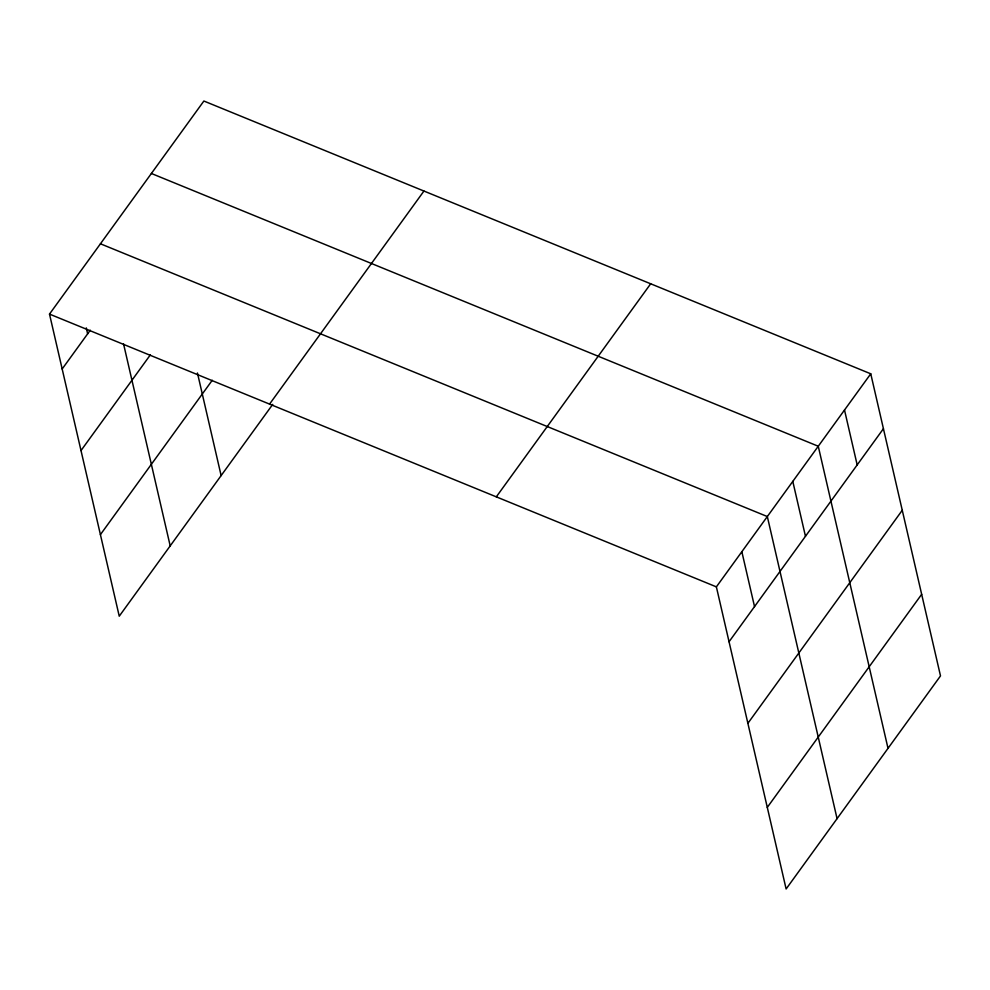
<?xml version="1.0" encoding="UTF-8"?>
<svg xmlns="http://www.w3.org/2000/svg" width="990" height="990" viewBox="0 0 990 990"><rect width="100%" height="100%" fill="white"/><g stroke="black" fill="none" stroke-linecap="round" stroke-linejoin="round"><path stroke-width="1.49" d="M272.72 404.39L119.246 616.201L49.5 314.09L203.878 101.029L870.755 373.799L940.5 675.91L786.122 888.971L716.376 586.86L870.755 373.799M62.172 368.985L90.276 330.19M81.007 450.574L150.393 354.804M100.411 534.625L212.256 380.259M269.565 404.106L423.943 191.045M496.312 496.844L650.678 283.784M729.048 641.755L883.427 428.695M747.883 723.331L902.261 510.271M767.287 807.395L921.665 594.322M151.383 173.473L818.26 446.243L888.018 748.353M100.448 243.788L767.324 516.545L837.07 818.656M49.5 314.09L716.376 586.86M844.507 410.021L857.179 464.916M792.792 481.4L805.464 536.283M741.844 551.702L754.529 606.598M197.443 372.982L221.129 475.584M123.54 343.839L170.193 545.886M86.279 327.9L87.64 333.828"/></g></svg>
